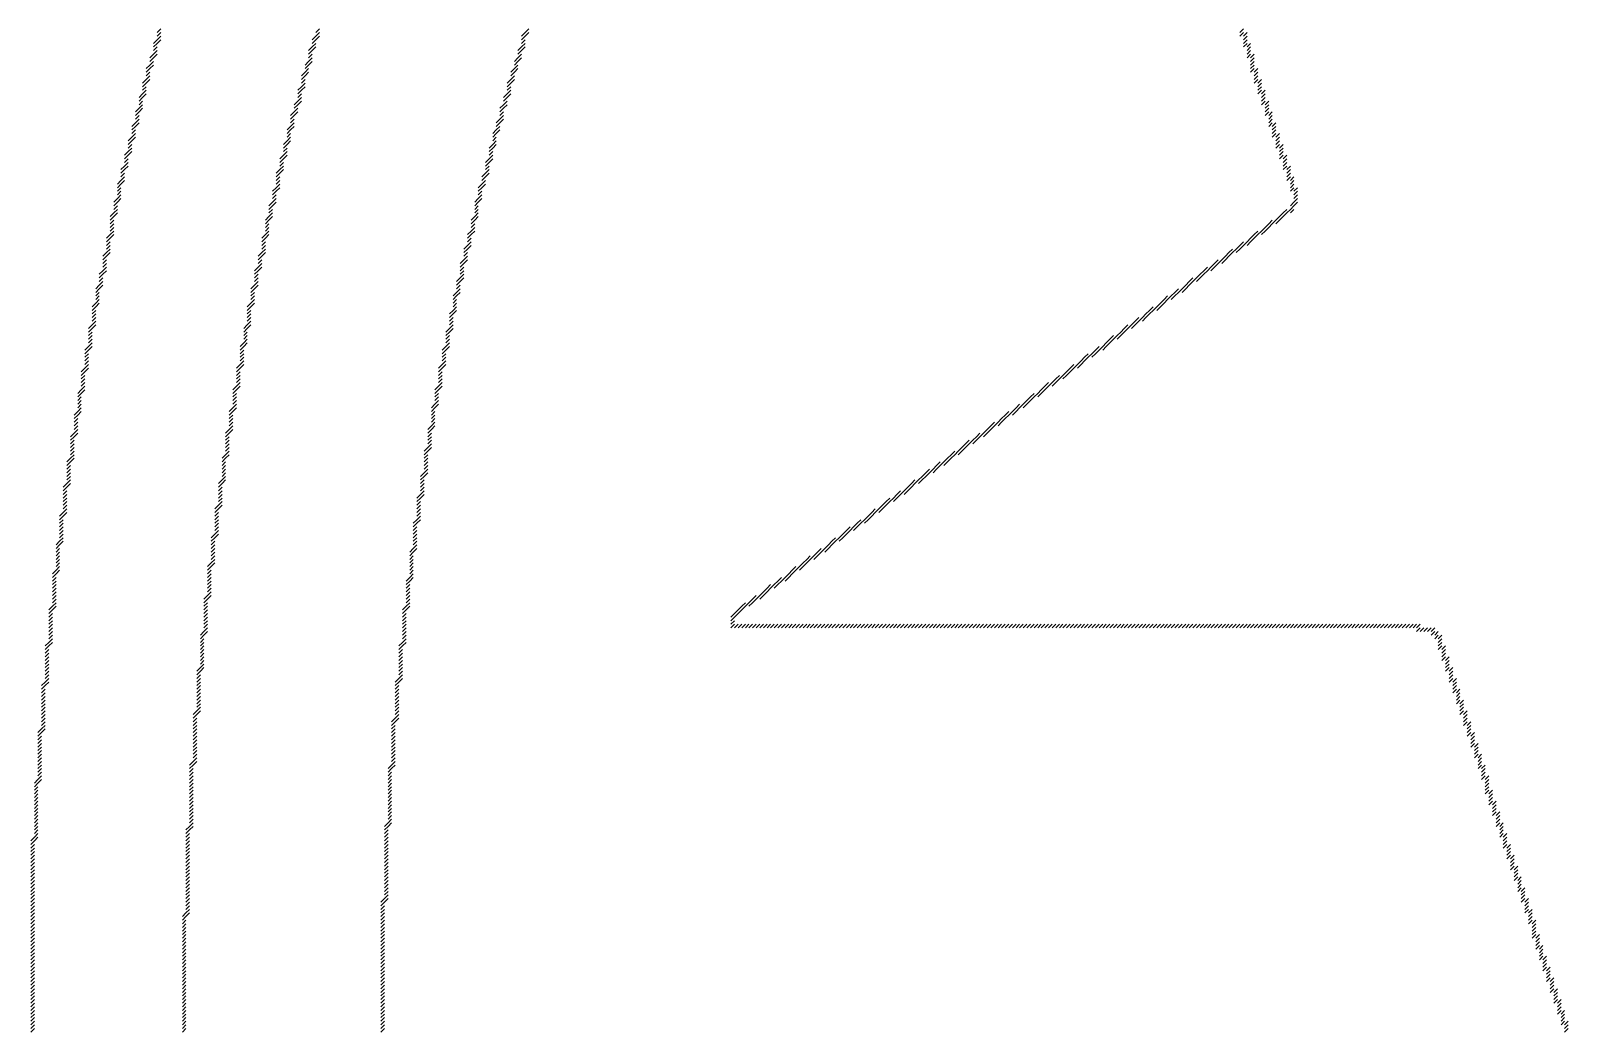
# Model space of a CAD drawing. Header units: metres. Extents: x 2 to 904, y 2 to 1040.
# Drawn here: x 2 to 428, y 280.5 to 557.5 of the extents above; entities that cross this region are included whole.
import ezdxf

# ---------------------------------------------------------------- set-up
doc = ezdxf.new("R2010")
doc.units = ezdxf.units.M

msp = doc.modelspace()

# ---------------------------------------------------------------- linework, layer by layer
for p, q in [((36, 554), (37, 555)), ((36, 553), (37, 554)), ((37, 557), (38, 558)), ((37, 556), (38, 557)), ((37, 555), (38, 556)), ((37, 554), (38, 555)), ((80, 555), (81, 556)), ((80, 554), (81, 555)), ((80, 553), (81, 554)), ((81, 557), (82, 558)), ((81, 556), (82, 557)), ((81, 555), (82, 556)), ((138, 556), (139, 557)), ((138, 555), (139, 556)), ((138, 554), (139, 555)), ((138, 553), (139, 554)), ((139, 557), (140, 558)), ((139, 556), (140, 557)), ((337, 557), (338, 558)), ((337, 556), (338, 557)), ((338, 556), (339, 557)), ((338, 555), (339, 556)), ((338, 554), (339, 555)), ((338, 553), (339, 554)), ((339, 553), (340, 554)), ((35, 550), (36, 551)), ((35, 549), (36, 550)), ((36, 552), (37, 553)), ((36, 551), (37, 552)), ((36, 550), (37, 551)), ((79, 552), (80, 553)), ((79, 551), (80, 552)), ((79, 550), (80, 551)), ((79, 549), (80, 550)), ((80, 552), (81, 553)), ((136, 549), (137, 550)), ((137, 552), (138, 553)), ((137, 551), (138, 552)), ((137, 550), (138, 551)), ((137, 549), (138, 550)), ((138, 552), (139, 553)), ((339, 552), (340, 553)), ((339, 551), (340, 552)), ((339, 550), (340, 551)), ((340, 550), (341, 551)), ((340, 549), (341, 550)), ((34, 547), (35, 548)), ((34, 546), (35, 547)), ((34, 545), (35, 546)), ((35, 548), (36, 549)), ((35, 547), (36, 548)), ((77, 545), (78, 546)), ((78, 548), (79, 549)), ((78, 547), (79, 548)), ((78, 546), (79, 547)), ((78, 545), (79, 546)), ((79, 548), (80, 549)), ((135, 546), (136, 547)), ((135, 545), (136, 546)), ((136, 548), (137, 549)), ((136, 547), (137, 548)), ((136, 546), (137, 547)), ((340, 548), (341, 549)), ((340, 547), (341, 548)), ((340, 546), (341, 547)), ((341, 546), (342, 547)), ((341, 545), (342, 546)), ((33, 543), (34, 544)), ((33, 542), (34, 543)), ((33, 541), (34, 542)), ((34, 544), (35, 545)), ((34, 543), (35, 544)), ((76, 541), (77, 542)), ((77, 544), (78, 545)), ((77, 543), (78, 544)), ((77, 542), (78, 543)), ((77, 541), (78, 542)), ((134, 543), (135, 544)), ((134, 542), (135, 543)), ((134, 541), (135, 542)), ((135, 544), (136, 545)), ((135, 543), (136, 544)), ((341, 544), (342, 545)), ((341, 543), (342, 544)), ((342, 543), (343, 544)), ((342, 542), (343, 543)), ((342, 541), (343, 542)), ((32, 539), (33, 540)), ((32, 538), (33, 539)), ((32, 537), (33, 538)), ((32, 536), (33, 537)), ((33, 540), (34, 541)), ((33, 539), (34, 540)), ((75, 537), (76, 538)), ((75, 536), (76, 537)), ((76, 540), (77, 541)), ((76, 539), (77, 540)), ((76, 538), (77, 539)), ((76, 537), (77, 538)), ((132, 536), (133, 537)), ((133, 539), (134, 540)), ((133, 538), (134, 539)), ((133, 537), (134, 538)), ((133, 536), (134, 537)), ((134, 540), (135, 541)), ((134, 539), (135, 540)), ((342, 540), (343, 541)), ((343, 540), (344, 541)), ((343, 539), (344, 540)), ((343, 538), (344, 539)), ((343, 537), (344, 538)), ((344, 537), (345, 538)), ((344, 536), (345, 537)), ((31, 535), (32, 536)), ((31, 534), (32, 535)), ((31, 533), (32, 534)), ((31, 532), (32, 533)), ((32, 535), (33, 536)), ((74, 534), (75, 535)), ((74, 533), (75, 534)), ((74, 532), (75, 533)), ((75, 535), (76, 536)), ((75, 534), (76, 535)), ((131, 532), (132, 533)), ((132, 535), (133, 536)), ((132, 534), (133, 535)), ((132, 533), (133, 534)), ((132, 532), (133, 533)), ((344, 535), (345, 536)), ((344, 534), (345, 535)), ((345, 534), (346, 535)), ((345, 533), (346, 534)), ((345, 532), (346, 533)), ((30, 531), (31, 532)), ((30, 530), (31, 531)), ((30, 529), (31, 530)), ((30, 528), (31, 529)), ((31, 531), (32, 532)), ((73, 530), (74, 531)), ((73, 529), (74, 530)), ((73, 528), (74, 529)), ((74, 531), (75, 532)), ((74, 530), (75, 531)), ((130, 529), (131, 530)), ((130, 528), (131, 529)), ((131, 531), (132, 532)), ((131, 530), (132, 531)), ((131, 529), (132, 530)), ((345, 531), (346, 532)), ((346, 531), (347, 532)), ((346, 530), (347, 531)), ((346, 529), (347, 530)), ((346, 528), (347, 529)), ((347, 528), (348, 529)), ((28, 523), (29, 524)), ((29, 527), (30, 528)), ((29, 526), (30, 527)), ((29, 525), (30, 526)), ((29, 524), (30, 525)), ((29, 523), (30, 524)), ((30, 527), (31, 528)), ((72, 526), (73, 527)), ((72, 525), (73, 526)), ((72, 524), (73, 525)), ((72, 523), (73, 524)), ((73, 527), (74, 528)), ((73, 526), (74, 527)), ((129, 525), (130, 526)), ((129, 524), (130, 525)), ((129, 523), (130, 524)), ((130, 527), (131, 528)), ((130, 526), (131, 527)), ((130, 525), (131, 526)), ((347, 527), (348, 528)), ((347, 526), (348, 527)), ((347, 525), (348, 526)), ((348, 525), (349, 526)), ((348, 524), (349, 525)), ((348, 523), (349, 524)), ((27, 519), (28, 520)), ((28, 522), (29, 523)), ((28, 521), (29, 522)), ((28, 520), (29, 521)), ((28, 519), (29, 520)), ((71, 522), (72, 523)), ((71, 521), (72, 522)), ((71, 520), (72, 521)), ((71, 519), (72, 520)), ((72, 522), (73, 523)), ((128, 521), (129, 522)), ((128, 520), (129, 521)), ((128, 519), (129, 520)), ((129, 522), (130, 523)), ((129, 521), (130, 522)), ((348, 522), (349, 523)), ((349, 522), (350, 523)), ((349, 521), (350, 522)), ((349, 520), (350, 521)), ((349, 519), (350, 520)), ((350, 519), (351, 520)), ((26, 515), (27, 516)), ((27, 518), (28, 519)), ((27, 517), (28, 518)), ((27, 516), (28, 517)), ((27, 515), (28, 516)), ((70, 518), (71, 519)), ((70, 517), (71, 518)), ((70, 516), (71, 517)), ((70, 515), (71, 516)), ((71, 518), (72, 519)), ((127, 517), (128, 518)), ((127, 516), (128, 517)), ((127, 515), (128, 516)), ((128, 518), (129, 519)), ((128, 517), (129, 518)), ((350, 518), (351, 519)), ((350, 517), (351, 518)), ((350, 516), (351, 517)), ((351, 516), (352, 517)), ((351, 515), (352, 516)), ((26, 514), (27, 515)), ((26, 513), (27, 514)), ((26, 512), (27, 513)), ((26, 511), (27, 512)), ((69, 513), (70, 514)), ((69, 512), (70, 513)), ((69, 511), (70, 512)), ((70, 514), (71, 515)), ((70, 513), (71, 514)), ((126, 514), (127, 515)), ((126, 513), (127, 514)), ((126, 512), (127, 513)), ((126, 511), (127, 512)), ((127, 514), (128, 515)), ((351, 514), (352, 515)), ((351, 513), (352, 514)), ((352, 513), (353, 514)), ((352, 512), (353, 513)), ((352, 511), (353, 512)), ((24, 506), (25, 507)), ((25, 510), (26, 511)), ((25, 509), (26, 510)), ((25, 508), (26, 509)), ((25, 507), (26, 508)), ((25, 506), (26, 507)), ((26, 510), (27, 511)), ((68, 509), (69, 510)), ((68, 508), (69, 509)), ((68, 507), (69, 508)), ((68, 506), (69, 507)), ((69, 510), (70, 511)), ((69, 509), (70, 510)), ((125, 510), (126, 511)), ((125, 509), (126, 510)), ((125, 508), (126, 509)), ((125, 507), (126, 508)), ((125, 506), (126, 507)), ((126, 510), (127, 511)), ((348, 506), (349, 507)), ((349, 507), (350, 508)), ((349, 506), (350, 507)), ((350, 507), (351, 508)), ((351, 509), (352, 510)), ((351, 508), (352, 509)), ((351, 507), (352, 508)), ((352, 510), (353, 511)), ((352, 509), (353, 510)), ((24, 505), (25, 506)), ((24, 504), (25, 505)), ((24, 503), (25, 504)), ((24, 502), (25, 503)), ((67, 505), (68, 506)), ((67, 504), (68, 505)), ((67, 503), (68, 504)), ((67, 502), (68, 503)), ((68, 505), (69, 506)), ((124, 505), (125, 506)), ((124, 504), (125, 505)), ((124, 503), (125, 504)), ((124, 502), (125, 503)), ((125, 505), (126, 506)), ((343, 502), (344, 503)), ((344, 503), (345, 504)), ((344, 502), (345, 503)), ((345, 504), (346, 505)), ((345, 503), (346, 504)), ((346, 504), (347, 505)), ((347, 505), (348, 506)), ((347, 504), (348, 505)), ((348, 505), (349, 506)), ((23, 500), (24, 501)), ((23, 499), (24, 500)), ((23, 498), (24, 499)), ((24, 501), (25, 502)), ((24, 500), (25, 501)), ((66, 500), (67, 501)), ((66, 499), (67, 500)), ((66, 498), (67, 499)), ((67, 501), (68, 502)), ((67, 500), (68, 501)), ((123, 501), (124, 502)), ((123, 500), (124, 501)), ((123, 499), (124, 500)), ((123, 498), (124, 499)), ((124, 501), (125, 502)), ((337, 498), (338, 499)), ((338, 498), (339, 499)), ((339, 499), (340, 500)), ((339, 498), (340, 499)), ((340, 500), (341, 501)), ((340, 499), (341, 500)), ((341, 501), (342, 502)), ((341, 500), (342, 501)), ((342, 501), (343, 502)), ((343, 501), (344, 502)), ((22, 495), (23, 496)), ((22, 494), (23, 495)), ((23, 497), (24, 498)), ((23, 496), (24, 497)), ((23, 495), (24, 496)), ((65, 495), (66, 496)), ((65, 494), (66, 495)), ((66, 497), (67, 498)), ((66, 496), (67, 497)), ((66, 495), (67, 496)), ((122, 497), (123, 498)), ((122, 496), (123, 497)), ((122, 495), (123, 496)), ((122, 494), (123, 495)), ((123, 497), (124, 498)), ((332, 494), (333, 495)), ((333, 495), (334, 496)), ((333, 494), (334, 495)), ((334, 496), (335, 497)), ((334, 495), (335, 496)), ((335, 496), (336, 497)), ((336, 497), (337, 498)), ((336, 496), (337, 497)), ((337, 497), (338, 498)), ((21, 490), (22, 491)), ((21, 489), (22, 490)), ((22, 493), (23, 494)), ((22, 492), (23, 493)), ((22, 491), (23, 492)), ((22, 490), (23, 491)), ((64, 491), (65, 492)), ((64, 490), (65, 491)), ((64, 489), (65, 490)), ((65, 493), (66, 494)), ((65, 492), (66, 493)), ((65, 491), (66, 492)), ((121, 493), (122, 494)), ((121, 492), (122, 493)), ((121, 491), (122, 492)), ((121, 490), (122, 491)), ((121, 489), (122, 490)), ((122, 493), (123, 494)), ((325, 489), (326, 490)), ((326, 490), (327, 491)), ((326, 489), (327, 490)), ((327, 491), (328, 492)), ((327, 490), (328, 491)), ((328, 491), (329, 492)), ((329, 492), (330, 493)), ((329, 491), (330, 492)), ((330, 493), (331, 494)), ((330, 492), (331, 493)), ((331, 493), (332, 494)), ((332, 493), (333, 494)), ((20, 486), (21, 487)), ((20, 485), (21, 486)), ((21, 488), (22, 489)), ((21, 487), (22, 488)), ((21, 486), (22, 487)), ((63, 486), (64, 487)), ((63, 485), (64, 486)), ((64, 488), (65, 489)), ((64, 487), (65, 488)), ((64, 486), (65, 487)), ((120, 488), (121, 489)), ((120, 487), (121, 488)), ((120, 486), (121, 487)), ((120, 485), (121, 486)), ((121, 488), (122, 489)), ((319, 485), (320, 486)), ((320, 485), (321, 486)), ((321, 486), (322, 487)), ((321, 485), (322, 486)), ((322, 487), (323, 488)), ((322, 486), (323, 487)), ((323, 488), (324, 489)), ((323, 487), (324, 488)), ((324, 488), (325, 489)), ((325, 488), (326, 489)), ((19, 481), (20, 482)), ((20, 484), (21, 485)), ((20, 483), (21, 484)), ((20, 482), (21, 483)), ((20, 481), (21, 482)), ((62, 481), (63, 482)), ((63, 484), (64, 485)), ((63, 483), (64, 484)), ((63, 482), (64, 483)), ((63, 481), (64, 482)), ((119, 484), (120, 485)), ((119, 483), (120, 484)), ((119, 482), (120, 483)), ((119, 481), (120, 482)), ((120, 484), (121, 485)), ((314, 481), (315, 482)), ((315, 482), (316, 483)), ((315, 481), (316, 482)), ((316, 483), (317, 484)), ((316, 482), (317, 483)), ((317, 483), (318, 484)), ((318, 484), (319, 485)), ((318, 483), (319, 484)), ((319, 484), (320, 485)), ((19, 480), (20, 481)), ((19, 479), (20, 480)), ((19, 478), (20, 479)), ((19, 477), (20, 478)), ((62, 480), (63, 481)), ((62, 479), (63, 480)), ((62, 478), (63, 479)), ((62, 477), (63, 478)), ((118, 479), (119, 480)), ((118, 478), (119, 479)), ((118, 477), (119, 478)), ((119, 480), (120, 481)), ((119, 479), (120, 480)), ((308, 477), (309, 478)), ((309, 477), (310, 478)), ((310, 478), (311, 479)), ((310, 477), (311, 478)), ((311, 479), (312, 480)), ((311, 478), (312, 479)), ((312, 480), (313, 481)), ((312, 479), (313, 480)), ((313, 480), (314, 481)), ((314, 480), (315, 481)), ((18, 475), (19, 476)), ((18, 474), (19, 475)), ((18, 473), (19, 474)), ((18, 472), (19, 473)), ((19, 476), (20, 477)), ((19, 475), (20, 476)), ((61, 475), (62, 476)), ((61, 474), (62, 475)), ((61, 473), (62, 474)), ((61, 472), (62, 473)), ((62, 476), (63, 477)), ((62, 475), (63, 476)), ((117, 474), (118, 475)), ((117, 473), (118, 474)), ((117, 472), (118, 473)), ((118, 476), (119, 477)), ((118, 475), (119, 476)), ((118, 474), (119, 475)), ((301, 472), (302, 473)), ((302, 472), (303, 473)), ((303, 473), (304, 474)), ((303, 472), (304, 473)), ((304, 474), (305, 475)), ((304, 473), (305, 474)), ((305, 475), (306, 476)), ((305, 474), (306, 475)), ((306, 475), (307, 476)), ((307, 476), (308, 477)), ((307, 475), (308, 476)), ((308, 476), (309, 477)), ((17, 469), (18, 470)), ((17, 468), (18, 469)), ((18, 471), (19, 472)), ((18, 470), (19, 471)), ((18, 469), (19, 470)), ((60, 470), (61, 471)), ((60, 469), (61, 470)), ((60, 468), (61, 469)), ((61, 471), (62, 472)), ((61, 470), (62, 471)), ((116, 469), (117, 470)), ((116, 468), (117, 469)), ((117, 471), (118, 472)), ((117, 470), (118, 471)), ((117, 469), (118, 470)), ((296, 468), (297, 469)), ((297, 469), (298, 470)), ((297, 468), (298, 469)), ((298, 469), (299, 470)), ((299, 470), (300, 471)), ((299, 469), (300, 470)), ((300, 471), (301, 472)), ((300, 470), (301, 471)), ((301, 471), (302, 472)), ((17, 467), (18, 468)), ((17, 466), (18, 467)), ((17, 465), (18, 466)), ((17, 464), (18, 465)), ((59, 464), (60, 465)), ((60, 467), (61, 468)), ((60, 466), (61, 467)), ((60, 465), (61, 466)), ((60, 464), (61, 465)), ((115, 464), (116, 465)), ((116, 467), (117, 468)), ((116, 466), (117, 467)), ((116, 465), (117, 466)), ((116, 464), (117, 465)), ((290, 464), (291, 465)), ((291, 464), (292, 465)), ((292, 465), (293, 466)), ((292, 464), (293, 465)), ((293, 466), (294, 467)), ((293, 465), (294, 466)), ((294, 467), (295, 468)), ((294, 466), (295, 467)), ((295, 467), (296, 468)), ((296, 467), (297, 468)), ((16, 463), (17, 464)), ((16, 462), (17, 463)), ((16, 461), (17, 462)), ((16, 460), (17, 461)), ((17, 463), (18, 464)), ((59, 463), (60, 464)), ((59, 462), (60, 463)), ((59, 461), (60, 462)), ((59, 460), (60, 461)), ((115, 463), (116, 464)), ((115, 462), (116, 463)), ((115, 461), (116, 462)), ((115, 460), (116, 461)), ((285, 460), (286, 461)), ((286, 461), (287, 462)), ((286, 460), (287, 461)), ((287, 461), (288, 462)), ((288, 462), (289, 463)), ((288, 461), (289, 462)), ((289, 463), (290, 464)), ((289, 462), (290, 463)), ((290, 463), (291, 464)), ((15, 457), (16, 458)), ((15, 456), (16, 457)), ((15, 455), (16, 456)), ((16, 459), (17, 460)), ((16, 458), (17, 459)), ((16, 457), (17, 458)), ((58, 458), (59, 459)), ((58, 457), (59, 458)), ((58, 456), (59, 457)), ((58, 455), (59, 456)), ((59, 459), (60, 460)), ((59, 458), (60, 459)), ((114, 458), (115, 459)), ((114, 457), (115, 458)), ((114, 456), (115, 457)), ((114, 455), (115, 456)), ((115, 459), (116, 460)), ((115, 458), (116, 459)), ((278, 455), (279, 456)), ((279, 456), (280, 457)), ((279, 455), (280, 456)), ((280, 456), (281, 457)), ((281, 457), (282, 458)), ((281, 456), (282, 457)), ((282, 458), (283, 459)), ((282, 457), (283, 458)), ((283, 459), (284, 460)), ((283, 458), (284, 459)), ((284, 459), (285, 460)), ((285, 459), (286, 460)), ((14, 451), (15, 452)), ((15, 454), (16, 455)), ((15, 453), (16, 454)), ((15, 452), (16, 453)), ((15, 451), (16, 452)), ((57, 452), (58, 453)), ((57, 451), (58, 452)), ((58, 454), (59, 455)), ((58, 453), (59, 454)), ((58, 452), (59, 453)), ((113, 453), (114, 454)), ((113, 452), (114, 453)), ((113, 451), (114, 452)), ((114, 454), (115, 455)), ((114, 453), (115, 454)), ((272, 451), (273, 452)), ((273, 451), (274, 452)), ((274, 452), (275, 453)), ((274, 451), (275, 452)), ((275, 453), (276, 454)), ((275, 452), (276, 453)), ((276, 453), (277, 454)), ((277, 454), (278, 455)), ((277, 453), (278, 454)), ((278, 454), (279, 455)), ((14, 450), (15, 451)), ((14, 449), (15, 450)), ((14, 448), (15, 449)), ((14, 447), (15, 448)), ((57, 450), (58, 451)), ((57, 449), (58, 450)), ((57, 448), (58, 449)), ((57, 447), (58, 448)), ((112, 447), (113, 448)), ((113, 450), (114, 451)), ((113, 449), (114, 450)), ((113, 448), (114, 449)), ((113, 447), (114, 448)), ((267, 447), (268, 448)), ((268, 448), (269, 449)), ((268, 447), (269, 448)), ((269, 448), (270, 449)), ((270, 449), (271, 450)), ((270, 448), (271, 449)), ((271, 450), (272, 451)), ((271, 449), (272, 450)), ((272, 450), (273, 451)), ((13, 445), (14, 446)), ((13, 444), (14, 445)), ((13, 443), (14, 444)), ((14, 446), (15, 447)), ((14, 445), (15, 446)), ((56, 446), (57, 447)), ((56, 445), (57, 446)), ((56, 444), (57, 445)), ((56, 443), (57, 444)), ((57, 446), (58, 447)), ((112, 446), (113, 447)), ((112, 445), (113, 446)), ((112, 444), (113, 445)), ((112, 443), (113, 444)), ((261, 443), (262, 444)), ((262, 443), (263, 444)), ((263, 444), (264, 445)), ((263, 443), (264, 444)), ((264, 445), (265, 446)), ((264, 444), (265, 445)), ((265, 445), (266, 446)), ((266, 446), (267, 447)), ((266, 445), (267, 446)), ((267, 446), (268, 447)), ((12, 438), (13, 439)), ((13, 442), (14, 443)), ((13, 441), (14, 442)), ((13, 440), (14, 441)), ((13, 439), (14, 440)), ((13, 438), (14, 439)), ((55, 439), (56, 440)), ((55, 438), (56, 439)), ((56, 442), (57, 443)), ((56, 441), (57, 442)), ((56, 440), (57, 441)), ((56, 439), (57, 440)), ((111, 441), (112, 442)), ((111, 440), (112, 441)), ((111, 439), (112, 440)), ((111, 438), (112, 439)), ((112, 442), (113, 443)), ((112, 441), (113, 442)), ((255, 438), (256, 439)), ((256, 439), (257, 440)), ((256, 438), (257, 439)), ((257, 440), (258, 441)), ((257, 439), (258, 440)), ((258, 440), (259, 441)), ((259, 441), (260, 442)), ((259, 440), (260, 441)), ((260, 442), (261, 443)), ((260, 441), (261, 442)), ((261, 442), (262, 443)), ((12, 437), (13, 438)), ((12, 436), (13, 437)), ((12, 435), (13, 436)), ((12, 434), (13, 435)), ((55, 437), (56, 438)), ((55, 436), (56, 437)), ((55, 435), (56, 436)), ((55, 434), (56, 435)), ((110, 434), (111, 435)), ((111, 437), (112, 438)), ((111, 436), (112, 437)), ((111, 435), (112, 436)), ((111, 434), (112, 435)), ((249, 434), (250, 435)), ((250, 435), (251, 436)), ((250, 434), (251, 435)), ((251, 435), (252, 436)), ((252, 436), (253, 437)), ((252, 435), (253, 436)), ((253, 437), (254, 438)), ((253, 436), (254, 437)), ((254, 437), (255, 438)), ((255, 437), (256, 438)), ((11, 431), (12, 432)), ((11, 430), (12, 431)), ((12, 433), (13, 434)), ((12, 432), (13, 433)), ((12, 431), (13, 432)), ((54, 432), (55, 433)), ((54, 431), (55, 432)), ((54, 430), (55, 431)), ((55, 433), (56, 434)), ((55, 432), (56, 433)), ((110, 433), (111, 434)), ((110, 432), (111, 433)), ((110, 431), (111, 432)), ((110, 430), (111, 431)), ((244, 430), (245, 431)), ((245, 431), (246, 432)), ((245, 430), (246, 431)), ((246, 432), (247, 433)), ((246, 431), (247, 432)), ((247, 432), (248, 433)), ((248, 433), (249, 434)), ((248, 432), (249, 433)), ((249, 433), (250, 434)), ((11, 429), (12, 430)), ((11, 428), (12, 429)), ((11, 427), (12, 428)), ((11, 426), (12, 427)), ((11, 425), (12, 426)), ((53, 425), (54, 426)), ((54, 429), (55, 430)), ((54, 428), (55, 429)), ((54, 427), (55, 428)), ((54, 426), (55, 427)), ((54, 425), (55, 426)), ((109, 428), (110, 429)), ((109, 427), (110, 428)), ((109, 426), (110, 427)), ((109, 425), (110, 426)), ((110, 429), (111, 430)), ((110, 428), (111, 429)), ((237, 425), (238, 426)), ((238, 426), (239, 427)), ((238, 425), (239, 426)), ((239, 427), (240, 428)), ((239, 426), (240, 427)), ((240, 427), (241, 428)), ((241, 428), (242, 429)), ((241, 427), (242, 428)), ((242, 429), (243, 430)), ((242, 428), (243, 429)), ((243, 429), (244, 430)), ((244, 429), (245, 430)), ((10, 423), (11, 424)), ((10, 422), (11, 423)), ((10, 421), (11, 422)), ((11, 424), (12, 425)), ((11, 423), (12, 424)), ((53, 424), (54, 425)), ((53, 423), (54, 424)), ((53, 422), (54, 423)), ((53, 421), (54, 422)), ((108, 421), (109, 422)), ((109, 424), (110, 425)), ((109, 423), (110, 424)), ((109, 422), (110, 423)), ((109, 421), (110, 422)), ((231, 421), (232, 422)), ((232, 421), (233, 422)), ((233, 422), (234, 423)), ((233, 421), (234, 422)), ((234, 423), (235, 424)), ((234, 422), (235, 423)), ((235, 424), (236, 425)), ((235, 423), (236, 424)), ((236, 424), (237, 425)), ((237, 424), (238, 425)), ((10, 420), (11, 421)), ((10, 419), (11, 420)), ((10, 418), (11, 419)), ((10, 417), (11, 418)), ((52, 417), (53, 418)), ((53, 420), (54, 421)), ((53, 419), (54, 420)), ((53, 418), (54, 419)), ((53, 417), (54, 418)), ((108, 420), (109, 421)), ((108, 419), (109, 420)), ((108, 418), (109, 419)), ((108, 417), (109, 418)), ((226, 417), (227, 418)), ((227, 418), (228, 419)), ((227, 417), (228, 418)), ((228, 419), (229, 420)), ((228, 418), (229, 419)), ((229, 419), (230, 420)), ((230, 420), (231, 421)), ((230, 419), (231, 420)), ((231, 420), (232, 421)), ((9, 415), (10, 416)), ((9, 414), (10, 415)), ((9, 413), (10, 414)), ((10, 416), (11, 417)), ((10, 415), (11, 416)), ((52, 416), (53, 417)), ((52, 415), (53, 416)), ((52, 414), (53, 415)), ((52, 413), (53, 414)), ((107, 413), (108, 414)), ((108, 416), (109, 417)), ((108, 415), (109, 416)), ((108, 414), (109, 415)), ((108, 413), (109, 414)), ((220, 413), (221, 414)), ((221, 413), (222, 414)), ((222, 414), (223, 415)), ((222, 413), (223, 414)), ((223, 415), (224, 416)), ((223, 414), (224, 415)), ((224, 416), (225, 417)), ((224, 415), (225, 416)), ((225, 416), (226, 417)), ((226, 416), (227, 417)), ((9, 412), (10, 413)), ((9, 411), (10, 412)), ((9, 410), (10, 411)), ((9, 409), (10, 410)), ((9, 408), (10, 409)), ((51, 409), (52, 410)), ((51, 408), (52, 409)), ((52, 412), (53, 413)), ((52, 411), (53, 412)), ((52, 410), (53, 411)), ((52, 409), (53, 410)), ((107, 412), (108, 413)), ((107, 411), (108, 412)), ((107, 410), (108, 411)), ((107, 409), (108, 410)), ((107, 408), (108, 409)), ((213, 408), (214, 409)), ((214, 408), (215, 409)), ((215, 409), (216, 410)), ((215, 408), (216, 409)), ((216, 410), (217, 411)), ((216, 409), (217, 410)), ((217, 411), (218, 412)), ((217, 410), (218, 411)), ((218, 411), (219, 412)), ((219, 412), (220, 413)), ((219, 411), (220, 412)), ((220, 412), (221, 413)), ((8, 407), (9, 408)), ((8, 406), (9, 407)), ((8, 405), (9, 406)), ((8, 404), (9, 405)), ((9, 407), (10, 408)), ((51, 407), (52, 408)), ((51, 406), (52, 407)), ((51, 405), (52, 406)), ((51, 404), (52, 405)), ((106, 405), (107, 406)), ((106, 404), (107, 405)), ((107, 407), (108, 408)), ((107, 406), (108, 407)), ((107, 405), (108, 406)), ((208, 404), (209, 405)), ((209, 405), (210, 406)), ((209, 404), (210, 405)), ((210, 405), (211, 406)), ((211, 406), (212, 407)), ((211, 405), (212, 406)), ((212, 407), (213, 408)), ((212, 406), (213, 407)), ((213, 407), (214, 408)), ((8, 403), (9, 404)), ((8, 402), (9, 403)), ((8, 401), (9, 402)), ((8, 400), (9, 401)), ((50, 400), (51, 401)), ((51, 403), (52, 404)), ((51, 402), (52, 403)), ((51, 401), (52, 402)), ((51, 400), (52, 401)), ((106, 403), (107, 404)), ((106, 402), (107, 403)), ((106, 401), (107, 402)), ((106, 400), (107, 401)), ((202, 400), (203, 401)), ((203, 400), (204, 401)), ((204, 401), (205, 402)), ((204, 400), (205, 401)), ((205, 402), (206, 403)), ((205, 401), (206, 402)), ((206, 403), (207, 404)), ((206, 402), (207, 403)), ((207, 403), (208, 404)), ((208, 403), (209, 404)), ((7, 397), (8, 398)), ((7, 396), (8, 397)), ((8, 399), (9, 400)), ((8, 398), (9, 399)), ((8, 397), (9, 398)), ((50, 399), (51, 400)), ((50, 398), (51, 399)), ((50, 397), (51, 398)), ((50, 396), (51, 397)), ((105, 397), (106, 398)), ((105, 396), (106, 397)), ((106, 399), (107, 400)), ((106, 398), (107, 399)), ((106, 397), (107, 398)), ((197, 396), (198, 397)), ((198, 397), (199, 398)), ((198, 396), (199, 397)), ((199, 398), (200, 399)), ((199, 397), (200, 398)), ((200, 398), (201, 399)), ((201, 399), (202, 400)), ((201, 398), (202, 399)), ((202, 399), (203, 400)), ((7, 395), (8, 396)), ((7, 394), (8, 395)), ((7, 393), (8, 394)), ((7, 392), (8, 393)), ((7, 391), (8, 392)), ((50, 395), (51, 396)), ((50, 394), (51, 395)), ((50, 393), (51, 394)), ((50, 392), (51, 393)), ((50, 391), (51, 392)), ((105, 395), (106, 396)), ((105, 394), (106, 395)), ((105, 393), (106, 394)), ((105, 392), (106, 393)), ((105, 391), (106, 392)), ((196, 395), (197, 396)), ((196, 394), (197, 395)), ((196, 393), (197, 394)), ((196, 392), (197, 393)), ((197, 395), (198, 396)), ((197, 392), (198, 393)), ((198, 392), (199, 393)), ((199, 392), (200, 393)), ((200, 392), (201, 393)), ((201, 392), (202, 393)), ((202, 392), (203, 393)), ((203, 392), (204, 393)), ((204, 392), (205, 393)), ((205, 392), (206, 393)), ((206, 392), (207, 393)), ((207, 392), (208, 393)), ((208, 392), (209, 393)), ((209, 392), (210, 393)), ((210, 392), (211, 393)), ((211, 392), (212, 393)), ((212, 392), (213, 393)), ((213, 392), (214, 393)), ((214, 392), (215, 393)), ((215, 392), (216, 393)), ((216, 392), (217, 393)), ((217, 392), (218, 393)), ((218, 392), (219, 393)), ((219, 392), (220, 393)), ((220, 392), (221, 393)), ((221, 392), (222, 393)), ((222, 392), (223, 393)), ((223, 392), (224, 393)), ((224, 392), (225, 393)), ((225, 392), (226, 393)), ((226, 392), (227, 393)), ((227, 392), (228, 393)), ((228, 392), (229, 393)), ((229, 392), (230, 393)), ((230, 392), (231, 393)), ((231, 392), (232, 393)), ((232, 392), (233, 393)), ((233, 392), (234, 393)), ((234, 392), (235, 393)), ((235, 392), (236, 393)), ((236, 392), (237, 393)), ((237, 392), (238, 393)), ((238, 392), (239, 393)), ((239, 392), (240, 393)), ((240, 392), (241, 393)), ((241, 392), (242, 393)), ((242, 392), (243, 393)), ((243, 392), (244, 393)), ((244, 392), (245, 393)), ((245, 392), (246, 393)), ((246, 392), (247, 393)), ((247, 392), (248, 393)), ((248, 392), (249, 393)), ((249, 392), (250, 393)), ((250, 392), (251, 393)), ((251, 392), (252, 393)), ((252, 392), (253, 393)), ((253, 392), (254, 393)), ((254, 392), (255, 393)), ((255, 392), (256, 393)), ((256, 392), (257, 393)), ((257, 392), (258, 393)), ((258, 392), (259, 393)), ((259, 392), (260, 393)), ((260, 392), (261, 393)), ((261, 392), (262, 393)), ((262, 392), (263, 393)), ((263, 392), (264, 393)), ((264, 392), (265, 393)), ((265, 392), (266, 393)), ((266, 392), (267, 393)), ((267, 392), (268, 393)), ((268, 392), (269, 393)), ((269, 392), (270, 393)), ((270, 392), (271, 393)), ((271, 392), (272, 393)), ((272, 392), (273, 393)), ((273, 392), (274, 393)), ((274, 392), (275, 393)), ((275, 392), (276, 393)), ((276, 392), (277, 393)), ((277, 392), (278, 393)), ((278, 392), (279, 393)), ((279, 392), (280, 393)), ((280, 392), (281, 393)), ((281, 392), (282, 393)), ((282, 392), (283, 393)), ((283, 392), (284, 393)), ((284, 392), (285, 393)), ((285, 392), (286, 393)), ((286, 392), (287, 393)), ((287, 392), (288, 393)), ((288, 392), (289, 393)), ((289, 392), (290, 393)), ((290, 392), (291, 393)), ((291, 392), (292, 393)), ((292, 392), (293, 393)), ((293, 392), (294, 393)), ((294, 392), (295, 393)), ((295, 392), (296, 393)), ((296, 392), (297, 393)), ((297, 392), (298, 393)), ((298, 392), (299, 393)), ((299, 392), (300, 393)), ((300, 392), (301, 393)), ((301, 392), (302, 393)), ((302, 392), (303, 393)), ((303, 392), (304, 393)), ((304, 392), (305, 393)), ((305, 392), (306, 393)), ((306, 392), (307, 393)), ((307, 392), (308, 393)), ((308, 392), (309, 393)), ((309, 392), (310, 393)), ((310, 392), (311, 393)), ((311, 392), (312, 393)), ((312, 392), (313, 393)), ((313, 392), (314, 393)), ((314, 392), (315, 393)), ((315, 392), (316, 393)), ((316, 392), (317, 393)), ((317, 392), (318, 393)), ((318, 392), (319, 393)), ((319, 392), (320, 393)), ((320, 392), (321, 393)), ((321, 392), (322, 393)), ((322, 392), (323, 393)), ((323, 392), (324, 393)), ((324, 392), (325, 393)), ((325, 392), (326, 393)), ((326, 392), (327, 393)), ((327, 392), (328, 393)), ((328, 392), (329, 393)), ((329, 392), (330, 393)), ((330, 392), (331, 393)), ((331, 392), (332, 393)), ((332, 392), (333, 393)), ((333, 392), (334, 393)), ((334, 392), (335, 393)), ((335, 392), (336, 393)), ((336, 392), (337, 393)), ((337, 392), (338, 393)), ((338, 392), (339, 393)), ((339, 392), (340, 393)), ((340, 392), (341, 393)), ((341, 392), (342, 393)), ((342, 392), (343, 393)), ((343, 392), (344, 393)), ((344, 392), (345, 393)), ((345, 392), (346, 393)), ((346, 392), (347, 393)), ((347, 392), (348, 393)), ((348, 392), (349, 393)), ((349, 392), (350, 393)), ((350, 392), (351, 393)), ((351, 392), (352, 393)), ((352, 392), (353, 393)), ((353, 392), (354, 393)), ((354, 392), (355, 393)), ((355, 392), (356, 393)), ((356, 392), (357, 393)), ((357, 392), (358, 393)), ((358, 392), (359, 393)), ((359, 392), (360, 393)), ((360, 392), (361, 393)), ((361, 392), (362, 393)), ((362, 392), (363, 393)), ((363, 392), (364, 393)), ((364, 392), (365, 393)), ((365, 392), (366, 393)), ((366, 392), (367, 393)), ((367, 392), (368, 393)), ((368, 392), (369, 393)), ((369, 392), (370, 393)), ((370, 392), (371, 393)), ((371, 392), (372, 393)), ((372, 392), (373, 393)), ((373, 392), (374, 393)), ((374, 392), (375, 393)), ((375, 392), (376, 393)), ((376, 392), (377, 393)), ((377, 392), (378, 393)), ((378, 392), (379, 393)), ((379, 392), (380, 393)), ((380, 392), (381, 393)), ((381, 392), (382, 393)), ((382, 392), (383, 393)), ((383, 392), (384, 393)), ((384, 392), (385, 393)), ((385, 392), (386, 393)), ((386, 392), (387, 393)), ((386, 391), (387, 392)), ((387, 391), (388, 392)), ((388, 391), (389, 392)), ((389, 391), (390, 392)), ((390, 391), (391, 392)), ((6, 387), (7, 388)), ((7, 390), (8, 391)), ((7, 389), (8, 390)), ((7, 388), (8, 389)), ((7, 387), (8, 388)), ((49, 390), (50, 391)), ((49, 389), (50, 390)), ((49, 388), (50, 389)), ((49, 387), (50, 388)), ((50, 390), (51, 391)), ((104, 387), (105, 388)), ((105, 390), (106, 391)), ((105, 389), (106, 390)), ((105, 388), (106, 389)), ((105, 387), (106, 388)), ((390, 390), (391, 391)), ((391, 390), (392, 391)), ((391, 389), (392, 390)), ((392, 389), (393, 390)), ((392, 388), (393, 389)), ((392, 387), (393, 388)), ((6, 386), (7, 387)), ((6, 385), (7, 386)), ((6, 384), (7, 385)), ((6, 383), (7, 384)), ((49, 386), (50, 387)), ((49, 385), (50, 386)), ((49, 384), (50, 385)), ((49, 383), (50, 384)), ((104, 386), (105, 387)), ((104, 385), (105, 386)), ((104, 384), (105, 385)), ((104, 383), (105, 384)), ((392, 386), (393, 387)), ((393, 386), (394, 387)), ((393, 385), (394, 386)), ((393, 384), (394, 385)), ((393, 383), (394, 384)), ((394, 383), (395, 384)), ((6, 382), (7, 383)), ((6, 381), (7, 382)), ((6, 380), (7, 381)), ((6, 379), (7, 380)), ((48, 380), (49, 381)), ((48, 379), (49, 380)), ((49, 382), (50, 383)), ((49, 381), (50, 382)), ((49, 380), (50, 381)), ((104, 382), (105, 383)), ((104, 381), (105, 382)), ((104, 380), (105, 381)), ((104, 379), (105, 380)), ((394, 382), (395, 383)), ((394, 381), (395, 382)), ((394, 380), (395, 381)), ((395, 380), (396, 381)), ((395, 379), (396, 380)), ((5, 376), (6, 377)), ((5, 375), (6, 376)), ((5, 374), (6, 375)), ((6, 378), (7, 379)), ((6, 377), (7, 378)), ((6, 376), (7, 377)), ((48, 378), (49, 379)), ((48, 377), (49, 378)), ((48, 376), (49, 377)), ((48, 375), (49, 376)), ((48, 374), (49, 375)), ((103, 377), (104, 378)), ((103, 376), (104, 377)), ((103, 375), (104, 376)), ((103, 374), (104, 375)), ((104, 378), (105, 379)), ((104, 377), (105, 378)), ((395, 378), (396, 379)), ((395, 377), (396, 378)), ((396, 377), (397, 378)), ((396, 376), (397, 377)), ((396, 375), (397, 376)), ((396, 374), (397, 375)), ((397, 374), (398, 375)), ((5, 373), (6, 374)), ((5, 372), (6, 373)), ((5, 371), (6, 372)), ((5, 370), (6, 371)), ((48, 373), (49, 374)), ((48, 372), (49, 373)), ((48, 371), (49, 372)), ((48, 370), (49, 371)), ((103, 373), (104, 374)), ((103, 372), (104, 373)), ((103, 371), (104, 372)), ((103, 370), (104, 371)), ((397, 373), (398, 374)), ((397, 372), (398, 373)), ((397, 371), (398, 372)), ((398, 371), (399, 372)), ((398, 370), (399, 371)), ((5, 369), (6, 370)), ((5, 368), (6, 369)), ((5, 367), (6, 368)), ((5, 366), (6, 367)), ((47, 368), (48, 369)), ((47, 367), (48, 368)), ((47, 366), (48, 367)), ((48, 369), (49, 370)), ((48, 368), (49, 369)), ((102, 366), (103, 367)), ((103, 369), (104, 370)), ((103, 368), (104, 369)), ((103, 367), (104, 368)), ((103, 366), (104, 367)), ((398, 369), (399, 370)), ((398, 368), (399, 369)), ((399, 368), (400, 369)), ((399, 367), (400, 368)), ((399, 366), (400, 367)), ((4, 363), (5, 364)), ((4, 362), (5, 363)), ((5, 365), (6, 366)), ((5, 364), (6, 365)), ((5, 363), (6, 364)), ((47, 365), (48, 366)), ((47, 364), (48, 365)), ((47, 363), (48, 364)), ((47, 362), (48, 363)), ((102, 365), (103, 366)), ((102, 364), (103, 365)), ((102, 363), (103, 364)), ((102, 362), (103, 363)), ((399, 365), (400, 366)), ((400, 365), (401, 366)), ((400, 364), (401, 365)), ((400, 363), (401, 364)), ((400, 362), (401, 363)), ((401, 362), (402, 363)), ((4, 361), (5, 362)), ((4, 360), (5, 361)), ((4, 359), (5, 360)), ((4, 358), (5, 359)), ((4, 357), (5, 358)), ((47, 361), (48, 362)), ((47, 360), (48, 361)), ((47, 359), (48, 360)), ((47, 358), (48, 359)), ((47, 357), (48, 358)), ((102, 361), (103, 362)), ((102, 360), (103, 361)), ((102, 359), (103, 360)), ((102, 358), (103, 359)), ((102, 357), (103, 358)), ((401, 361), (402, 362)), ((401, 360), (402, 361)), ((401, 359), (402, 360)), ((402, 359), (403, 360)), ((402, 358), (403, 359)), ((402, 357), (403, 358)), ((4, 356), (5, 357)), ((4, 355), (5, 356)), ((4, 354), (5, 355)), ((4, 353), (5, 354)), ((46, 354), (47, 355)), ((46, 353), (47, 354)), ((47, 356), (48, 357)), ((47, 355), (48, 356)), ((47, 354), (48, 355)), ((101, 353), (102, 354)), ((102, 356), (103, 357)), ((102, 355), (103, 356)), ((102, 354), (103, 355)), ((102, 353), (103, 354)), ((402, 356), (403, 357)), ((403, 356), (404, 357)), ((403, 355), (404, 356)), ((403, 354), (404, 355)), ((403, 353), (404, 354)), ((404, 353), (405, 354)), ((3, 349), (4, 350)), ((4, 352), (5, 353)), ((4, 351), (5, 352)), ((4, 350), (5, 351)), ((4, 349), (5, 350)), ((46, 352), (47, 353)), ((46, 351), (47, 352)), ((46, 350), (47, 351)), ((46, 349), (47, 350)), ((101, 352), (102, 353)), ((101, 351), (102, 352)), ((101, 350), (102, 351)), ((101, 349), (102, 350)), ((404, 352), (405, 353)), ((404, 351), (405, 352)), ((404, 350), (405, 351)), ((405, 350), (406, 351)), ((405, 349), (406, 350)), ((3, 348), (4, 349)), ((3, 347), (4, 348)), ((3, 346), (4, 347)), ((3, 345), (4, 346)), ((46, 348), (47, 349)), ((46, 347), (47, 348)), ((46, 346), (47, 347)), ((46, 345), (47, 346)), ((101, 348), (102, 349)), ((101, 347), (102, 348)), ((101, 346), (102, 347)), ((101, 345), (102, 346)), ((405, 348), (406, 349)), ((405, 347), (406, 348)), ((405, 346), (406, 347)), ((406, 346), (407, 347)), ((406, 345), (407, 346)), ((3, 344), (4, 345)), ((3, 343), (4, 344)), ((3, 342), (4, 343)), ((3, 341), (4, 342)), ((3, 340), (4, 341)), ((46, 344), (47, 345)), ((46, 343), (47, 344)), ((46, 342), (47, 343)), ((46, 341), (47, 342)), ((46, 340), (47, 341)), ((101, 344), (102, 345)), ((101, 343), (102, 344)), ((101, 342), (102, 343)), ((101, 341), (102, 342)), ((101, 340), (102, 341)), ((406, 344), (407, 345)), ((406, 343), (407, 344)), ((407, 343), (408, 344)), ((407, 342), (408, 343)), ((407, 341), (408, 342)), ((407, 340), (408, 341)), ((408, 340), (409, 341)), ((3, 339), (4, 340)), ((3, 338), (4, 339)), ((3, 337), (4, 338)), ((3, 336), (4, 337)), ((45, 336), (46, 337)), ((46, 339), (47, 340)), ((46, 338), (47, 339)), ((46, 337), (47, 338)), ((46, 336), (47, 337)), ((100, 337), (101, 338)), ((100, 336), (101, 337)), ((101, 339), (102, 340)), ((101, 338), (102, 339)), ((101, 337), (102, 338)), ((408, 339), (409, 340)), ((408, 338), (409, 339)), ((408, 337), (409, 338)), ((409, 337), (410, 338)), ((409, 336), (410, 337)), ((2, 333), (3, 334)), ((2, 332), (3, 333)), ((3, 335), (4, 336)), ((3, 334), (4, 335)), ((3, 333), (4, 334)), ((45, 335), (46, 336)), ((45, 334), (46, 335)), ((45, 333), (46, 334)), ((45, 332), (46, 333)), ((100, 335), (101, 336)), ((100, 334), (101, 335)), ((100, 333), (101, 334)), ((100, 332), (101, 333)), ((409, 335), (410, 336)), ((409, 334), (410, 335)), ((410, 334), (411, 335)), ((410, 333), (411, 334)), ((410, 332), (411, 333)), ((2, 331), (3, 332)), ((2, 330), (3, 331)), ((2, 329), (3, 330)), ((2, 328), (3, 329)), ((45, 331), (46, 332)), ((45, 330), (46, 331)), ((45, 329), (46, 330)), ((45, 328), (46, 329)), ((100, 331), (101, 332)), ((100, 330), (101, 331)), ((100, 329), (101, 330)), ((100, 328), (101, 329)), ((410, 331), (411, 332)), ((411, 331), (412, 332)), ((411, 330), (412, 331)), ((411, 329), (412, 330)), ((411, 328), (412, 329)), ((412, 328), (413, 329)), ((2, 327), (3, 328)), ((2, 326), (3, 327)), ((2, 325), (3, 326)), ((2, 324), (3, 325)), ((2, 323), (3, 324)), ((45, 327), (46, 328)), ((45, 326), (46, 327)), ((45, 325), (46, 326)), ((45, 324), (46, 325)), ((45, 323), (46, 324)), ((100, 327), (101, 328)), ((100, 326), (101, 327)), ((100, 325), (101, 326)), ((100, 324), (101, 325)), ((100, 323), (101, 324)), ((412, 327), (413, 328)), ((412, 326), (413, 327)), ((412, 325), (413, 326)), ((413, 325), (414, 326)), ((413, 324), (414, 325)), ((413, 323), (414, 324)), ((2, 322), (3, 323)), ((2, 321), (3, 322)), ((2, 320), (3, 321)), ((2, 319), (3, 320)), ((45, 322), (46, 323)), ((45, 321), (46, 322)), ((45, 320), (46, 321)), ((45, 319), (46, 320)), ((100, 322), (101, 323)), ((100, 321), (101, 322)), ((100, 320), (101, 321)), ((100, 319), (101, 320)), ((413, 322), (414, 323)), ((414, 322), (415, 323)), ((414, 321), (415, 322)), ((414, 320), (415, 321)), ((414, 319), (415, 320)), ((415, 319), (416, 320)), ((2, 318), (3, 319)), ((2, 317), (3, 318)), ((2, 316), (3, 317)), ((2, 315), (3, 316)), ((45, 318), (46, 319)), ((45, 317), (46, 318)), ((45, 316), (46, 317)), ((45, 315), (46, 316)), ((99, 316), (100, 317)), ((99, 315), (100, 316)), ((100, 318), (101, 319)), ((100, 317), (101, 318)), ((100, 316), (101, 317)), ((415, 318), (416, 319)), ((415, 317), (416, 318)), ((415, 316), (416, 317)), ((416, 316), (417, 317)), ((416, 315), (417, 316)), ((2, 314), (3, 315)), ((2, 313), (3, 314)), ((2, 312), (3, 313)), ((2, 311), (3, 312)), ((2, 310), (3, 311)), ((44, 312), (45, 313)), ((44, 311), (45, 312)), ((44, 310), (45, 311)), ((45, 314), (46, 315)), ((45, 313), (46, 314)), ((45, 312), (46, 313)), ((99, 314), (100, 315)), ((99, 313), (100, 314)), ((99, 312), (100, 313)), ((99, 311), (100, 312)), ((99, 310), (100, 311)), ((416, 314), (417, 315)), ((416, 313), (417, 314)), ((417, 313), (418, 314)), ((417, 312), (418, 313)), ((417, 311), (418, 312)), ((417, 310), (418, 311)), ((418, 310), (419, 311)), ((2, 309), (3, 310)), ((2, 308), (3, 309)), ((2, 307), (3, 308)), ((2, 306), (3, 307)), ((44, 309), (45, 310)), ((44, 308), (45, 309)), ((44, 307), (45, 308)), ((44, 306), (45, 307)), ((99, 309), (100, 310)), ((99, 308), (100, 309)), ((99, 307), (100, 308)), ((99, 306), (100, 307)), ((418, 309), (419, 310)), ((418, 308), (419, 309)), ((418, 307), (419, 308)), ((418, 306), (419, 307)), ((419, 306), (420, 307)), ((2, 305), (3, 306)), ((2, 304), (3, 305)), ((2, 303), (3, 304)), ((2, 302), (3, 303)), ((44, 305), (45, 306)), ((44, 304), (45, 305)), ((44, 303), (45, 304)), ((44, 302), (45, 303)), ((99, 305), (100, 306)), ((99, 304), (100, 305)), ((99, 303), (100, 304)), ((99, 302), (100, 303)), ((419, 305), (420, 306)), ((419, 304), (420, 305)), ((419, 303), (420, 304)), ((420, 303), (421, 304)), ((420, 302), (421, 303)), ((2, 301), (3, 302)), ((2, 300), (3, 301)), ((2, 299), (3, 300)), ((2, 298), (3, 299)), ((44, 301), (45, 302)), ((44, 300), (45, 301)), ((44, 299), (45, 300)), ((44, 298), (45, 299)), ((99, 301), (100, 302)), ((99, 300), (100, 301)), ((99, 299), (100, 300)), ((99, 298), (100, 299)), ((420, 301), (421, 302)), ((420, 300), (421, 301)), ((421, 300), (422, 301)), ((421, 299), (422, 300)), ((421, 298), (422, 299)), ((2, 297), (3, 298)), ((2, 296), (3, 297)), ((2, 295), (3, 296)), ((2, 294), (3, 295)), ((2, 293), (3, 294)), ((44, 297), (45, 298)), ((44, 296), (45, 297)), ((44, 295), (45, 296)), ((44, 294), (45, 295)), ((44, 293), (45, 294)), ((99, 297), (100, 298)), ((99, 296), (100, 297)), ((99, 295), (100, 296)), ((99, 294), (100, 295)), ((99, 293), (100, 294)), ((421, 297), (422, 298)), ((422, 297), (423, 298)), ((422, 296), (423, 297)), ((422, 295), (423, 296)), ((422, 294), (423, 295)), ((423, 294), (424, 295)), ((423, 293), (424, 294)), ((2, 292), (3, 293)), ((2, 291), (3, 292)), ((2, 290), (3, 291)), ((2, 289), (3, 290)), ((44, 292), (45, 293)), ((44, 291), (45, 292)), ((44, 290), (45, 291)), ((44, 289), (45, 290)), ((99, 292), (100, 293)), ((99, 291), (100, 292)), ((99, 290), (100, 291)), ((99, 289), (100, 290)), ((423, 292), (424, 293)), ((423, 291), (424, 292)), ((424, 291), (425, 292)), ((424, 290), (425, 291)), ((424, 289), (425, 290)), ((2, 288), (3, 289)), ((2, 287), (3, 288)), ((2, 286), (3, 287)), ((2, 285), (3, 286)), ((44, 288), (45, 289)), ((44, 287), (45, 288)), ((44, 286), (45, 287)), ((44, 285), (45, 286)), ((99, 288), (100, 289)), ((99, 287), (100, 288)), ((99, 286), (100, 287)), ((99, 285), (100, 286)), ((424, 288), (425, 289)), ((425, 288), (426, 289)), ((425, 287), (426, 288)), ((425, 286), (426, 287)), ((425, 285), (426, 286)), ((426, 285), (427, 286)), ((2, 284), (3, 285)), ((2, 283), (3, 284)), ((2, 282), (3, 283)), ((2, 281), (3, 282)), ((44, 284), (45, 285)), ((44, 283), (45, 284)), ((44, 282), (45, 283)), ((44, 281), (45, 282)), ((99, 284), (100, 285)), ((99, 283), (100, 284)), ((99, 282), (100, 283)), ((99, 281), (100, 282)), ((426, 284), (427, 285)), ((426, 283), (427, 284)), ((426, 282), (427, 283)), ((427, 282), (428, 283)), ((427, 281), (428, 282)), ((2, 280), (3, 281)), ((44, 280), (45, 281)), ((99, 280), (100, 281)), ((427, 280), (428, 281))]:
    msp.add_line(p, q)

doc.saveas('drawing.dxf')
